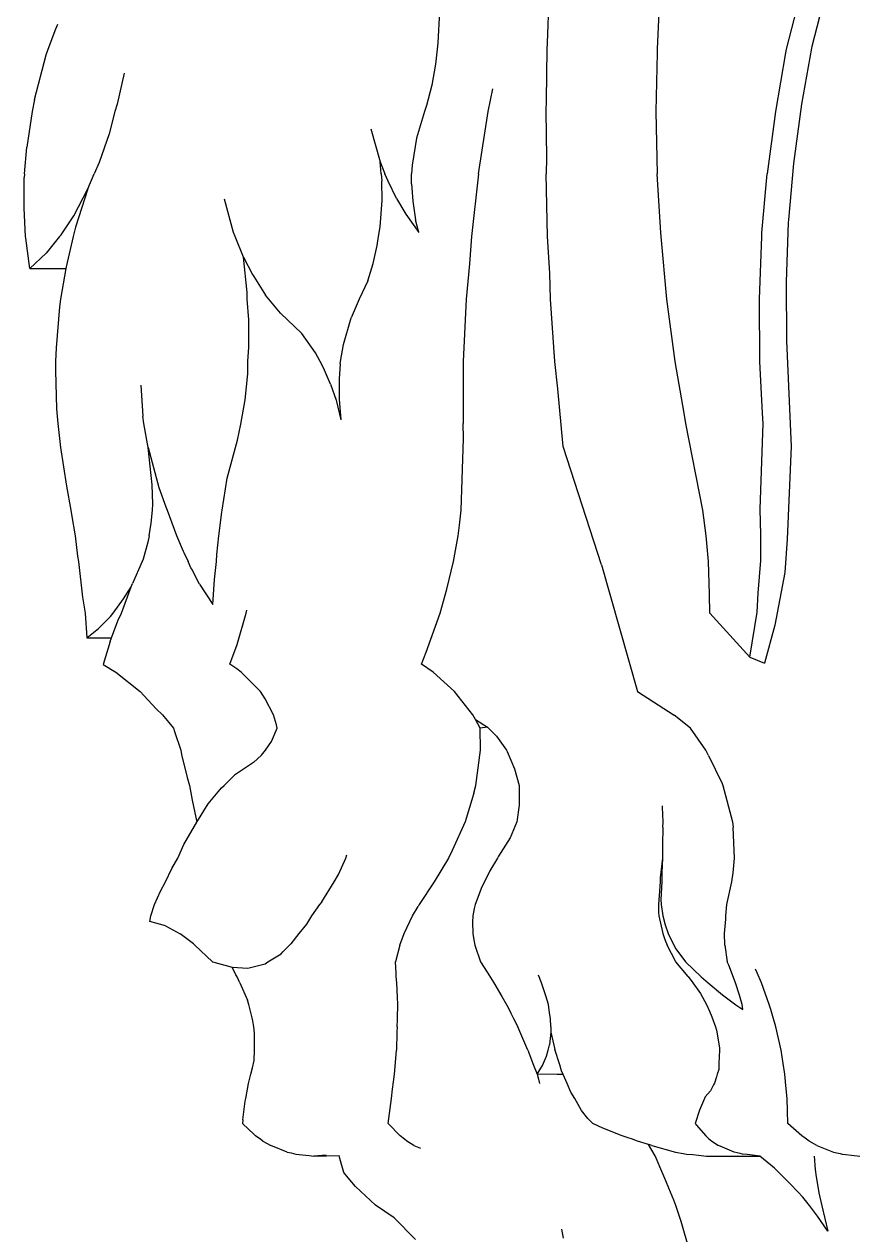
# Model space of a CAD drawing. Extents: x -1563 to 1637, y -685 to 815.
# Drawn here: x 1068.2 to 1120.7, y -41.4 to 34.6 of the extents above; entities that cross this region are included whole.
import ezdxf

# ---------------------------------------------------------------- set-up
doc = ezdxf.new("R2010")
doc.units = 0
doc.header["$MEASUREMENT"] = 0
doc.layers.get('0').update_dxf_attribs({"linetype": 'CONTINUOUS'})

msp = doc.modelspace()

# ---------------------------------------------------------------- linework, layer by layer
at = {"color": 22}
for p, q in [((1101.283, 40.573), (1101.039, 33.437)), ((1108.152, 37.924), (1107.933, 33.029)), ((1117.288, 37.924), (1116.052, 33.029)), ((1118.855, 37.887), (1117.648, 33.199)), ((1094.267, 35.405), (1094.174, 33.435)), ((1069.676, 33.029), (1070.173, 34.316)), ((1070.173, 34.316), (1070.297, 34.605)), ((1069.56, 32.682), (1069.676, 33.029)), ((1094.113, 33.029), (1094.022, 32.103)), ((1094.174, 33.435), (1094.113, 33.029)), ((1101.013, 33.029), (1100.975, 29.839)), ((1101.039, 33.437), (1101.013, 33.029)), ((1107.934, 32.811), (1107.858, 29.129)), ((1107.933, 33.029), (1107.934, 32.811)), ((1116.008, 32.811), (1115.371, 29.129)), ((1116.052, 33.029), (1116.008, 32.811)), ((1117.626, 33.094), (1117.006, 29.584)), ((1117.648, 33.199), (1117.626, 33.094)), ((1068.823, 29.875), (1069.56, 32.682)), ((1094.022, 32.103), (1093.785, 30.783)), ((1074.456, 31.541), (1074.023, 29.594)), ((1093.785, 30.783), (1093.445, 29.499)), ((1097.335, 29.129), (1097.618, 30.555)), ((1068.823, 29.875), (1068.679, 29.129)), ((1100.975, 29.839), (1100.952, 29.129)), ((1068.679, 29.129), (1068.339, 26.876)), ((1073.882, 29.129), (1073.514, 27.713)), ((1074.023, 29.594), (1073.882, 29.129)), ((1093.321, 29.129), (1092.828, 27.454)), ((1093.445, 29.499), (1093.321, 29.129)), ((1096.721, 25.204), (1097.335, 29.129)), ((1100.952, 29.129), (1100.982, 26.228)), ((1107.858, 29.129), (1107.941, 25.204)), ((1115.371, 29.129), (1114.856, 25.204)), ((1117.006, 29.584), (1116.508, 25.858)), ((1073.514, 27.713), (1072.892, 25.925)), ((1089.949, 28.036), (1090.55, 25.963)), ((1092.828, 27.454), (1092.549, 25.746)), ((1068.191, 25.204), (1068.339, 26.876)), ((1072.892, 25.925), (1072.57, 25.204)), ((1090.596, 25.204), (1090.55, 25.963)), ((1090.55, 25.963), (1090.84, 25.204)), ((1100.982, 26.228), (1100.963, 25.204)), ((1116.508, 25.858), (1116.185, 22.314)), ((1068.191, 25.204), (1068.18, 24.97)), ((1072.187, 24.259), (1072.57, 25.204)), ((1090.596, 25.204), (1090.642, 24.753)), ((1091.034, 24.746), (1090.84, 25.204)), ((1092.51, 24.588), (1092.519, 25.204)), ((1092.549, 25.746), (1092.519, 25.204)), ((1096.721, 25.204), (1096.269, 21.269)), ((1101.054, 21.269), (1100.963, 25.204)), ((1108.174, 21.507), (1107.941, 25.204)), ((1114.526, 21.507), (1114.856, 25.204)), ((1068.18, 23.062), (1068.18, 24.97)), ((1090.666, 23.529), (1090.642, 24.753)), ((1091.573, 23.669), (1091.034, 24.746)), ((1092.51, 24.588), (1092.588, 23.489)), ((1071.305, 22.576), (1072.187, 24.259)), ((1072.187, 24.259), (1071.408, 21.852)), ((1081.328, 21.523), (1080.773, 23.614)), ((1091.573, 23.669), (1092.162, 22.667)), ((1068.265, 21.269), (1068.18, 23.062)), ((1090.544, 21.891), (1090.666, 23.529)), ((1092.588, 23.489), (1092.768, 22.327)), ((1070.5, 21.387), (1071.305, 22.576)), ((1092.162, 22.667), (1092.963, 21.528)), ((1092.963, 21.528), (1092.768, 22.327)), ((1116.173, 22.162), (1116.042, 18.43)), ((1116.185, 22.314), (1116.173, 22.162)), ((1070.5, 21.387), (1070.399, 21.269)), ((1071.408, 21.852), (1071.251, 21.269)), ((1081.423, 21.269), (1081.328, 21.523)), ((1090.437, 21.269), (1090.544, 21.891)), ((1108.186, 21.269), (1108.174, 21.507)), ((1114.508, 21.269), (1114.526, 21.507)), ((1068.274, 21.161), (1068.265, 21.269)), ((1068.531, 19.275), (1068.274, 21.161)), ((1070.399, 21.269), (1069.555, 20.227)), ((1071.251, 21.269), (1070.821, 19.38)), ((1081.962, 19.972), (1081.423, 21.269)), ((1090.109, 19.571), (1090.362, 20.7)), ((1090.362, 20.7), (1090.437, 21.269)), ((1096.269, 21.269), (1096.144, 19.566)), ((1101.202, 18.977), (1101.054, 21.269)), ((1108.545, 17.336), (1108.186, 21.269)), ((1114.372, 17.336), (1114.508, 21.269)), ((1069.555, 20.227), (1068.531, 19.275)), ((1082.184, 17.754), (1081.962, 19.972)), ((1081.962, 19.972), (1082.516, 18.898)), ((1068.531, 19.275), (1070.802, 19.275)), ((1070.802, 19.275), (1070.462, 17.336)), ((1070.821, 19.38), (1070.802, 19.275)), ((1089.767, 18.498), (1090.109, 19.571)), ((1096.144, 19.566), (1095.947, 17.336)), ((1082.516, 18.898), (1082.6, 18.764)), ((1082.6, 18.764), (1083.34, 17.595)), ((1089.767, 18.498), (1089.216, 17.336)), ((1101.245, 17.336), (1101.202, 18.977)), ((1116.042, 18.43), (1116.07, 14.715)), ((1082.196, 17.336), (1082.184, 17.754)), ((1083.548, 17.336), (1083.34, 17.595)), ((1070.397, 16.855), (1070.183, 14.286)), ((1070.462, 17.336), (1070.397, 16.855)), ((1082.289, 16.033), (1082.196, 17.336)), ((1084.285, 16.464), (1083.548, 17.336)), ((1089.216, 17.336), (1088.713, 16.173)), ((1095.947, 17.336), (1095.765, 13.419)), ((1101.511, 13.419), (1101.245, 17.336)), ((1109.067, 13.419), (1108.545, 17.336)), ((1114.401, 13.419), (1114.372, 17.336)), ((1082.296, 14.323), (1082.289, 16.033)), ((1085.618, 15.183), (1084.285, 16.464)), ((1088.228, 14.499), (1088.713, 16.173)), ((1086.474, 13.98), (1085.618, 15.183)), ((1088.04, 13.419), (1088.228, 14.499)), ((1116.07, 14.715), (1116.353, 8.087)), ((1070.183, 14.286), (1070.141, 13.419)), ((1082.236, 13.419), (1082.296, 14.323)), ((1086.764, 13.419), (1086.474, 13.98)), ((1070.141, 13.419), (1070.137, 12.87)), ((1082.218, 12.644), (1082.236, 13.419)), ((1086.977, 13.038), (1086.764, 13.419)), ((1087.43, 12.008), (1086.977, 13.038)), ((1088.023, 13.287), (1087.965, 12.348)), ((1088.023, 13.287), (1088.04, 13.419)), ((1095.765, 13.419), (1095.749, 9.531)), ((1101.699, 11.712), (1101.511, 13.419)), ((1109.636, 10.174), (1109.067, 13.419)), ((1114.562, 10.174), (1114.401, 13.419)), ((1070.137, 12.87), (1070.218, 10.459)), ((1082.061, 11.017), (1082.218, 12.644)), ((1087.965, 12.348), (1087.973, 11.064)), ((1075.514, 11.942), (1075.629, 9.995)), ((1087.43, 12.008), (1087.767, 11.007)), ((1102.044, 8.085), (1101.699, 11.712)), ((1081.795, 9.498), (1082.061, 11.017)), ((1087.767, 11.007), (1087.799, 10.908)), ((1087.799, 10.908), (1088.077, 9.762)), ((1087.973, 11.064), (1088.077, 9.762)), ((1070.218, 10.459), (1070.29, 9.531)), ((1075.695, 9.531), (1075.629, 9.995)), ((1109.741, 9.531), (1109.636, 10.174)), ((1114.603, 9.531), (1114.562, 10.174)), ((1070.29, 9.531), (1070.456, 8.031)), ((1075.959, 8.028), (1075.695, 9.531)), ((1081.58, 8.48), (1081.795, 9.498)), ((1095.777, 8.6), (1095.749, 9.531)), ((1110.81, 4.092), (1109.741, 9.531)), ((1114.407, 4.151), (1114.603, 9.531)), ((1080.927, 6.095), (1081.58, 8.48)), ((1095.622, 4.092), (1095.777, 8.6)), ((1070.456, 8.031), (1070.831, 5.599)), ((1076.224, 5.687), (1075.959, 8.028)), ((1075.959, 8.028), (1076.638, 5.516)), ((1104.443, 0.659), (1102.044, 8.085)), ((1116.353, 8.087), (1116.112, 2.265)), ((1080.62, 4.091), (1080.927, 6.095)), ((1070.831, 5.599), (1071.117, 4.091)), ((1076.259, 4.464), (1076.224, 5.687)), ((1076.638, 5.516), (1077.075, 4.291)), ((1071.117, 4.091), (1071.152, 3.815)), ((1071.152, 3.815), (1071.375, 2.475)), ((1076.165, 3.27), (1076.246, 4.091)), ((1076.246, 4.091), (1076.259, 4.464)), ((1077.075, 4.291), (1077.162, 4.091)), ((1077.162, 4.091), (1077.753, 2.507)), ((1080.404, 2.474), (1080.593, 3.97)), ((1080.593, 3.97), (1080.62, 4.091)), ((1095.527, 3.14), (1095.622, 4.092)), ((1111.023, 2.474), (1110.81, 4.092)), ((1114.459, 2.533), (1114.407, 4.151)), ((1076.032, 2.475), (1076.165, 3.27)), ((1095.436, 2.474), (1095.527, 3.14)), ((1071.375, 2.475), (1071.535, 1.205)), ((1076.032, 2.475), (1075.947, 2.076)), ((1077.753, 2.507), (1078.162, 1.523)), ((1080.278, 1.314), (1080.404, 2.474)), ((1095.147, 0.863), (1095.436, 2.474)), ((1111.168, 0.863), (1111.023, 2.474)), ((1114.444, 0.922), (1114.459, 2.533)), ((1075.947, 2.076), (1075.649, 1.018)), ((1078.162, 1.523), (1078.201, 1.429)), ((1116.112, 2.265), (1115.959, 0.188)), ((1071.535, 1.205), (1071.594, 0.863)), ((1071.594, 0.863), (1071.841, -1.378)), ((1075.589, 0.863), (1074.975, -0.51)), ((1075.649, 1.018), (1075.589, 0.863)), ((1078.201, 1.429), (1078.486, 0.863)), ((1078.656, 0.478), (1078.486, 0.863)), ((1080.124, -0.253), (1080.254, 0.863)), ((1080.254, 0.863), (1080.278, 1.314)), ((1094.725, -0.879), (1095.147, 0.863)), ((1111.223, -1.182), (1111.168, 0.863)), ((1114.296, -1.122), (1114.444, 0.922)), ((1078.701, 0.379), (1078.656, 0.478)), ((1079.188, -0.552), (1078.701, 0.379)), ((1104.443, 0.659), (1106.714, -7.292)), ((1115.959, 0.188), (1115.343, -3.136)), ((1074.284, -2.373), (1074.893, -0.732)), ((1074.421, -1.484), (1074.893, -0.732)), ((1074.893, -0.732), (1074.975, -0.51)), ((1079.188, -0.552), (1080.038, -1.836)), ((1080.038, -1.836), (1080.124, -0.253)), ((1071.841, -1.378), (1072, -2.373)), ((1073.774, -2.373), (1074.421, -1.484)), ((1094.312, -2.373), (1094.725, -0.879)), ((1111.24, -2.373), (1111.223, -1.182)), ((1114.225, -2.314), (1114.296, -1.122)), ((1082.121, -2.373), (1082.157, -2.187)), ((1072, -2.373), (1072.117, -3.922)), ((1072.843, -3.339), (1073.604, -2.582)), ((1073.604, -2.582), (1073.774, -2.373)), ((1073.667, -3.922), (1074.072, -2.847)), ((1074.072, -2.847), (1074.284, -2.373)), ((1081.563, -4.347), (1082.121, -2.373)), ((1093.428, -4.821), (1094.312, -2.373)), ((1113.767, -5.132), (1111.24, -2.373)), ((1113.767, -5.132), (1114.225, -2.314)), ((1072.117, -3.922), (1072.843, -3.339)), ((1115.343, -3.136), (1114.693, -5.507)), ((1072.117, -3.922), (1073.667, -3.922)), ((1073.577, -4.162), (1073.15, -5.597)), ((1073.577, -4.162), (1073.667, -3.922)), ((1081.089, -5.575), (1081.563, -4.347)), ((1093.128, -5.575), (1093.428, -4.821)), ((1113.767, -5.132), (1114.693, -5.507)), ((1073.15, -5.597), (1073.927, -6.078)), ((1073.927, -6.078), (1075.458, -7.292)), ((1081.535, -5.878), (1081.089, -5.575)), ((1081.806, -6.078), (1081.535, -5.878)), ((1083.014, -7.292), (1081.806, -6.078)), ((1093.862, -6.078), (1093.128, -5.575)), ((1095.201, -7.292), (1093.862, -6.078)), ((1075.458, -7.292), (1076.472, -8.373)), ((1083.325, -7.754), (1083.014, -7.292)), ((1096.352, -8.769), (1095.201, -7.292)), ((1106.714, -7.292), (1109.015, -8.789)), ((1083.834, -8.769), (1083.325, -7.754)), ((1076.472, -8.373), (1076.872, -8.769)), ((1076.872, -8.769), (1077.564, -9.6)), ((1084.036, -9.39), (1083.834, -8.769)), ((1096.521, -9.05), (1096.352, -8.769)), ((1096.828, -9.6), (1096.521, -9.05)), ((1096.521, -9.05), (1097.289, -9.524)), ((1110.031, -9.6), (1109.015, -8.789)), ((1077.564, -9.6), (1077.623, -9.81)), ((1077.623, -9.81), (1078.01, -10.984)), ((1083.705, -10.431), (1084.062, -9.6)), ((1084.062, -9.6), (1084.036, -9.39)), ((1097.289, -9.524), (1096.828, -9.6)), ((1096.834, -10.984), (1096.828, -9.6)), ((1097.289, -9.524), (1097.845, -10.1)), ((1110.994, -10.984), (1110.031, -9.6)), ((1083.33, -10.984), (1083.705, -10.431)), ((1097.845, -10.1), (1098.474, -10.984)), ((1078.01, -10.984), (1078.064, -11.253)), ((1078.064, -11.253), (1078.424, -12.692)), ((1083.083, -11.291), (1082.575, -11.744)), ((1083.083, -11.291), (1083.33, -10.984)), ((1096.56, -13.187), (1096.834, -10.984)), ((1098.474, -10.984), (1098.525, -11.072)), ((1098.525, -11.072), (1098.976, -12.152)), ((1111.175, -11.304), (1110.994, -10.984)), ((1111.175, -11.304), (1112.023, -13.072)), ((1082.575, -11.744), (1081.389, -12.538)), ((1098.976, -12.152), (1099.264, -13.187)), ((1078.424, -12.692), (1078.572, -13.187)), ((1080.741, -13.187), (1081.389, -12.538)), ((1078.572, -13.187), (1078.722, -14.123)), ((1079.744, -14.344), (1080.568, -13.339)), ((1080.568, -13.339), (1080.741, -13.187)), ((1096.433, -13.668), (1095.874, -15.472)), ((1096.433, -13.668), (1096.56, -13.187)), ((1099.264, -13.187), (1099.278, -13.288)), ((1099.278, -13.288), (1099.282, -14.423)), ((1112.023, -13.072), (1112.069, -13.187)), ((1112.069, -13.187), (1112.669, -15.472)), ((1078.722, -14.123), (1079.026, -15.494)), ((1079.026, -15.494), (1079.744, -14.344)), ((1099.282, -14.423), (1099.135, -15.488)), ((1108.282, -14.554), (1108.278, -14.469)), ((1108.327, -15.472), (1108.282, -14.554)), ((1078.217, -16.898), (1079.026, -15.494)), ((1095.874, -15.472), (1095.068, -17.282)), ((1099.135, -15.488), (1098.707, -16.479)), ((1108.296, -15.828), (1108.268, -16.914)), ((1108.296, -15.828), (1108.327, -15.472)), ((1112.669, -15.472), (1112.714, -15.831)), ((1112.792, -17.757), (1112.714, -15.831)), ((1098.707, -16.479), (1097.968, -17.643)), ((1077.823, -17.757), (1078.217, -16.898)), ((1095.068, -17.282), (1094.836, -17.757)), ((1108.268, -16.914), (1108.286, -17.757)), ((1077.454, -18.401), (1077.823, -17.757)), ((1087.92, -18.79), (1088.389, -17.757)), ((1088.389, -17.757), (1088.457, -17.555)), ((1094.836, -17.757), (1093.941, -19.242)), ((1097.911, -17.757), (1097.423, -18.554)), ((1097.968, -17.643), (1097.911, -17.757)), ((1108.286, -17.757), (1108.134, -18.987)), ((1108.286, -17.757), (1108.23, -18.657)), ((1112.721, -18.687), (1112.792, -17.757)), ((1077.053, -19.242), (1077.454, -18.401)), ((1087.661, -19.242), (1087.92, -18.79)), ((1097.423, -18.554), (1097.102, -19.242)), ((1108.134, -18.987), (1108.129, -19.242)), ((1108.23, -18.657), (1108.234, -19.242)), ((1112.633, -19.242), (1112.721, -18.687)), ((1076.742, -19.823), (1077.053, -19.242)), ((1086.871, -20.492), (1087.661, -19.242)), ((1093.941, -19.242), (1093.001, -20.665)), ((1096.932, -19.566), (1096.508, -20.665)), ((1097.102, -19.242), (1096.932, -19.566)), ((1108.129, -19.242), (1108.015, -20.665)), ((1108.234, -19.242), (1108.178, -20.346)), ((1112.327, -20.665), (1112.633, -19.242)), ((1076.374, -20.665), (1076.742, -19.823)), ((1086.871, -20.492), (1086.73, -20.665)), ((1108.178, -20.346), (1108.191, -20.665)), ((1076.137, -21.387), (1076.374, -20.665)), ((1086.73, -20.665), (1086.22, -21.387)), ((1092.58, -21.387), (1092.932, -20.79)), ((1093.001, -20.665), (1092.932, -20.79)), ((1096.436, -20.925), (1096.359, -21.387)), ((1096.508, -20.665), (1096.436, -20.925)), ((1108.015, -20.665), (1108.03, -21.181)), ((1108.03, -21.181), (1108.052, -21.387)), ((1108.191, -20.665), (1108.299, -21.387)), ((1112.249, -21.387), (1112.327, -20.665)), ((1076.062, -21.727), (1076.137, -21.387)), ((1077.058, -22.005), (1076.062, -21.727)), ((1077.058, -22.005), (1077.981, -22.504)), ((1085.917, -21.901), (1085.427, -22.487)), ((1086.22, -21.387), (1085.917, -21.901)), ((1092.053, -22.487), (1092.58, -21.387)), ((1096.359, -21.387), (1096.337, -21.763)), ((1096.337, -21.763), (1096.365, -22.487)), ((1108.052, -21.387), (1108.292, -22.487)), ((1108.299, -21.387), (1108.445, -21.95)), ((1108.445, -21.95), (1108.639, -22.487)), ((1112.178, -22.487), (1112.25, -21.584)), ((1112.25, -21.584), (1112.249, -21.387)), ((1078.817, -23.128), (1077.981, -22.504)), ((1085.427, -22.487), (1084.931, -23.136)), ((1091.782, -23.216), (1092.053, -22.487)), ((1096.365, -22.487), (1096.422, -22.878)), ((1108.292, -22.487), (1108.416, -22.868)), ((1108.639, -22.487), (1108.981, -23.216)), ((1112.198, -23.216), (1112.178, -22.487)), ((1078.904, -23.216), (1078.817, -23.128)), ((1080.018, -24.274), (1078.904, -23.216)), ((1084.848, -23.216), (1084.427, -23.648)), ((1084.931, -23.136), (1084.848, -23.216)), ((1091.782, -23.216), (1091.507, -24.274)), ((1096.422, -22.878), (1096.496, -23.216)), ((1096.496, -23.216), (1096.848, -24.274)), ((1108.416, -22.868), (1108.561, -23.216)), ((1109.121, -24.274), (1108.561, -23.216)), ((1108.981, -23.216), (1109.114, -23.443)), ((1109.114, -23.443), (1109.719, -24.274)), ((1112.198, -23.216), (1112.348, -24.274)), ((1080.018, -24.274), (1080.086, -24.295)), ((1080.086, -24.295), (1081.241, -24.604)), ((1083.315, -24.393), (1083.475, -24.274)), ((1083.475, -24.274), (1084.316, -23.762)), ((1084.316, -23.762), (1084.427, -23.648)), ((1091.544, -24.975), (1091.507, -24.274)), ((1096.848, -24.274), (1097.26, -24.913)), ((1109.896, -25.195), (1109.121, -24.274)), ((1110.697, -25.213), (1109.719, -24.274)), ((1112.437, -24.47), (1112.348, -24.274)), ((1081.241, -24.604), (1082.237, -24.659)), ((1081.481, -25.085), (1081.241, -24.604)), ((1082.237, -24.659), (1083.315, -24.393)), ((1091.555, -25.188), (1091.544, -24.975)), ((1097.26, -24.913), (1097.377, -25.095)), ((1112.543, -24.747), (1112.437, -24.47)), ((1112.63, -24.975), (1112.543, -24.747)), ((1112.863, -25.582), (1112.63, -24.975)), ((1114.218, -24.962), (1114.122, -24.738)), ((1114.486, -25.582), (1114.218, -24.962)), ((1081.549, -25.22), (1081.481, -25.085)), ((1081.729, -25.582), (1081.549, -25.22)), ((1081.729, -25.582), (1082.204, -26.676)), ((1091.595, -25.582), (1091.555, -25.188)), ((1091.631, -26.49), (1091.595, -25.582)), ((1097.377, -25.095), (1097.691, -25.582)), ((1097.691, -25.582), (1098.186, -26.436)), ((1100.676, -25.582), (1100.49, -25.096)), ((1100.94, -26.413), (1100.676, -25.582)), ((1109.896, -25.195), (1110.189, -25.582)), ((1110.189, -25.582), (1110.659, -26.264)), ((1110.697, -25.213), (1111.152, -25.582)), ((1111.152, -25.582), (1112.045, -26.347)), ((1113.111, -26.362), (1112.863, -25.582)), ((1114.985, -26.945), (1114.486, -25.582)), ((1091.646, -26.953), (1091.631, -26.49)), ((1098.186, -26.436), (1098.497, -26.983)), ((1101.108, -26.954), (1100.94, -26.413)), ((1110.659, -26.264), (1111.035, -26.945)), ((1112.045, -26.347), (1112.888, -26.972)), ((1113.272, -26.945), (1113.111, -26.362)), ((1082.288, -26.952), (1082.204, -26.676)), ((1082.391, -27.364), (1082.288, -26.952)), ((1082.496, -27.776), (1082.391, -27.364)), ((1091.633, -27.596), (1091.641, -27.162)), ((1091.641, -27.162), (1091.646, -26.953)), ((1098.497, -26.983), (1098.624, -27.228)), ((1098.624, -27.228), (1098.756, -27.496)), ((1101.182, -27.462), (1101.108, -26.954)), ((1111.035, -26.945), (1111.236, -27.361)), ((1111.236, -27.361), (1111.375, -27.723)), ((1112.888, -26.972), (1113.329, -27.264)), ((1113.329, -27.264), (1113.272, -26.945)), ((1115.081, -27.268), (1114.985, -26.945)), ((1115.217, -27.706), (1115.081, -27.268)), ((1082.535, -27.97), (1082.496, -27.776)), ((1082.605, -28.36), (1082.535, -27.97)), ((1091.619, -28.36), (1091.629, -27.892)), ((1091.629, -27.892), (1091.633, -27.596)), ((1098.756, -27.496), (1098.922, -27.83)), ((1098.922, -27.83), (1099.182, -28.36)), ((1101.236, -27.832), (1101.182, -27.462)), ((1101.265, -28.36), (1101.236, -27.832)), ((1111.375, -27.723), (1111.606, -28.36)), ((1115.4, -28.36), (1115.217, -27.706)), ((1082.651, -28.741), (1082.605, -28.36)), ((1082.655, -29.82), (1082.651, -28.741)), ((1091.593, -28.686), (1091.563, -29.82)), ((1091.619, -28.36), (1091.593, -28.686)), ((1099.816, -29.82), (1099.182, -28.36)), ((1101.263, -28.695), (1101.179, -29.475)), ((1101.265, -28.36), (1101.263, -28.695)), ((1101.263, -28.695), (1101.516, -29.775)), ((1111.606, -28.36), (1111.665, -28.553)), ((1111.665, -28.553), (1111.863, -29.673)), ((1115.726, -29.82), (1115.4, -28.36)), ((1101.1, -29.82), (1101.179, -29.475)), ((1082.623, -30.454), (1082.655, -29.82)), ((1091.479, -30.833), (1091.563, -29.82)), ((1099.816, -29.82), (1100.17, -30.755)), ((1100.74, -30.778), (1100.998, -30.182)), ((1100.998, -30.182), (1101.1, -29.82)), ((1101.821, -30.74), (1101.516, -29.775)), ((1111.864, -29.82), (1111.824, -30.649)), ((1111.863, -29.673), (1111.864, -29.82)), ((1115.865, -30.649), (1115.726, -29.82)), ((1082.426, -31.327), (1082.52, -30.914)), ((1082.52, -30.914), (1082.623, -30.454)), ((1091.435, -31.328), (1091.479, -30.833)), ((1100.17, -30.755), (1100.401, -31.315)), ((1100.401, -31.315), (1100.74, -30.778)), ((1101.94, -31.121), (1101.821, -30.74)), ((1102.041, -31.339), (1101.94, -31.121)), ((1111.806, -31.028), (1111.721, -31.33)), ((1111.824, -30.649), (1111.806, -31.028)), ((1115.961, -31.33), (1115.865, -30.649)), ((1082.097, -32.853), (1082.267, -31.909)), ((1082.267, -31.909), (1082.316, -31.73)), ((1082.316, -31.73), (1082.426, -31.327)), ((1091.311, -32.27), (1091.372, -31.813)), ((1091.372, -31.813), (1091.435, -31.328)), ((1100.401, -31.315), (1100.48, -31.641)), ((1101.659, -31.34), (1100.401, -31.315)), ((1100.48, -31.641), (1100.558, -31.898)), ((1102.041, -31.339), (1101.659, -31.34)), ((1102.287, -31.914), (1102.041, -31.339)), ((1102.512, -32.443), (1102.287, -31.914)), ((1111.544, -31.885), (1111.482, -31.998)), ((1111.668, -31.495), (1111.544, -31.885)), ((1111.721, -31.33), (1111.668, -31.495)), ((1115.983, -31.558), (1115.961, -31.33)), ((1116.029, -32.04), (1115.983, -31.558)), ((1091.261, -32.853), (1091.311, -32.27)), ((1102.767, -32.853), (1102.512, -32.443)), ((1111.284, -32.358), (1110.967, -32.742)), ((1111.482, -31.998), (1111.284, -32.358)), ((1116.104, -32.853), (1116.029, -32.04)), ((1081.906, -34.187), (1082.062, -33.008)), ((1082.062, -33.008), (1082.097, -32.853)), ((1091.049, -34.413), (1091.261, -32.853)), ((1103.197, -33.605), (1102.767, -32.853)), ((1110.923, -32.853), (1110.6, -33.583)), ((1110.967, -32.742), (1110.923, -32.853)), ((1116.136, -33.626), (1116.104, -32.853)), ((1081.906, -34.187), (1081.893, -34.413)), ((1103.579, -34.102), (1103.197, -33.605)), ((1103.89, -34.413), (1103.579, -34.102)), ((1110.6, -33.583), (1110.324, -34.413)), ((1116.15, -34.413), (1116.136, -33.626)), ((1082.626, -35.108), (1081.893, -34.413)), ((1091.8, -35.186), (1091.049, -34.413)), ((1104.533, -34.718), (1103.89, -34.413)), ((1105.752, -35.186), (1104.533, -34.718)), ((1110.324, -34.413), (1110.394, -34.504)), ((1110.394, -34.504), (1110.996, -35.186)), ((1117.02, -35.186), (1116.15, -34.413)), ((1082.71, -35.186), (1082.626, -35.108)), ((1083.035, -35.419), (1082.71, -35.186)), ((1083.179, -35.521), (1083.035, -35.419)), ((1083.179, -35.521), (1083.67, -35.799)), ((1092.062, -35.398), (1091.8, -35.186)), ((1092.217, -35.521), (1092.062, -35.398)), ((1092.665, -35.799), (1092.217, -35.521)), ((1106.191, -35.339), (1105.752, -35.186)), ((1106.333, -35.391), (1106.191, -35.339)), ((1106.713, -35.521), (1106.333, -35.391)), ((1107.407, -35.735), (1106.713, -35.521)), ((1110.996, -35.186), (1111.166, -35.353)), ((1111.166, -35.353), (1111.382, -35.521)), ((1111.382, -35.521), (1111.804, -35.799)), ((1117.23, -35.339), (1117.02, -35.186)), ((1117.487, -35.521), (1117.23, -35.339)), ((1117.977, -35.799), (1117.487, -35.521)), ((1084.706, -36.213), (1083.67, -35.799)), ((1084.706, -36.213), (1084.944, -36.267)), ((1084.944, -36.267), (1085.247, -36.342)), ((1085.247, -36.342), (1085.874, -36.408)), ((1085.874, -36.408), (1086.074, -36.432)), ((1086.074, -36.432), (1086.364, -36.463)), ((1087.151, -36.406), (1086.364, -36.463)), ((1086.364, -36.463), (1087.966, -36.434)), ((1088.007, -36.621), (1087.966, -36.434)), ((1092.665, -35.799), (1093.077, -35.975)), ((1107.815, -36.44), (1107.407, -35.735)), ((1107.474, -35.756), (1107.407, -35.735)), ((1107.599, -35.799), (1107.474, -35.756)), ((1107.599, -35.799), (1109.099, -36.213)), ((1108.3, -37.587), (1107.815, -36.44)), ((1109.099, -36.213), (1109.569, -36.298)), ((1109.569, -36.298), (1109.784, -36.34)), ((1109.784, -36.34), (1110.172, -36.376)), ((1110.172, -36.376), (1110.529, -36.415)), ((1110.529, -36.415), (1111.039, -36.463)), ((1111.039, -36.463), (1114.401, -36.463)), ((1111.896, -35.84), (1111.804, -35.799)), ((1112.778, -36.213), (1111.896, -35.84)), ((1113.158, -36.303), (1112.778, -36.213)), ((1113.302, -36.339), (1113.158, -36.303)), ((1113.605, -36.372), (1113.302, -36.339)), ((1113.929, -36.413), (1113.605, -36.372)), ((1114.401, -36.463), (1113.929, -36.413)), ((1115.317, -37.231), (1114.401, -36.463)), ((1117.802, -36.462), (1117.864, -37.303)), ((1117.977, -35.799), (1119.013, -36.213)), ((1119.013, -36.213), (1119.44, -36.311)), ((1119.44, -36.311), (1119.554, -36.339)), ((1119.554, -36.339), (1119.791, -36.364)), ((1119.791, -36.364), (1120.15, -36.408)), ((1120.15, -36.408), (1120.671, -36.463)), ((1088.175, -37.204), (1088.007, -36.621)), ((1088.262, -37.501), (1088.175, -37.204)), ((1115.824, -37.72), (1115.317, -37.231)), ((1088.531, -37.823), (1088.262, -37.501)), ((1088.999, -38.376), (1088.531, -37.823)), ((1108.487, -38.023), (1108.3, -37.587)), ((1116.304, -38.203), (1115.824, -37.72)), ((1117.864, -37.303), (1117.934, -37.76)), ((1117.934, -37.76), (1118.012, -38.247)), ((1090.242, -39.549), (1088.999, -38.376)), ((1108.679, -38.488), (1108.487, -38.023)), ((1108.985, -39.235), (1108.679, -38.488)), ((1116.778, -38.72), (1116.304, -38.203)), ((1117.087, -39.055), (1116.778, -38.72)), ((1118.012, -38.247), (1118.107, -38.764)), ((1118.107, -38.764), (1118.286, -39.593)), ((1109.115, -39.563), (1108.985, -39.235)), ((1117.511, -39.575), (1117.087, -39.055)), ((1091.418, -40.351), (1090.242, -39.549)), ((1109.457, -40.571), (1109.115, -39.563)), ((1118.022, -40.241), (1117.511, -39.575)), ((1118.67, -41.189), (1118.022, -40.241)), ((1118.286, -39.593), (1118.67, -41.189)), ((1092.766, -41.712), (1091.418, -40.351)), ((1109.979, -42.403), (1109.457, -40.571)), ((1102.062, -41.625), (1101.943, -41.063))]:
    msp.add_line(p, q, dxfattribs=at)

doc.saveas('drawing.dxf')
